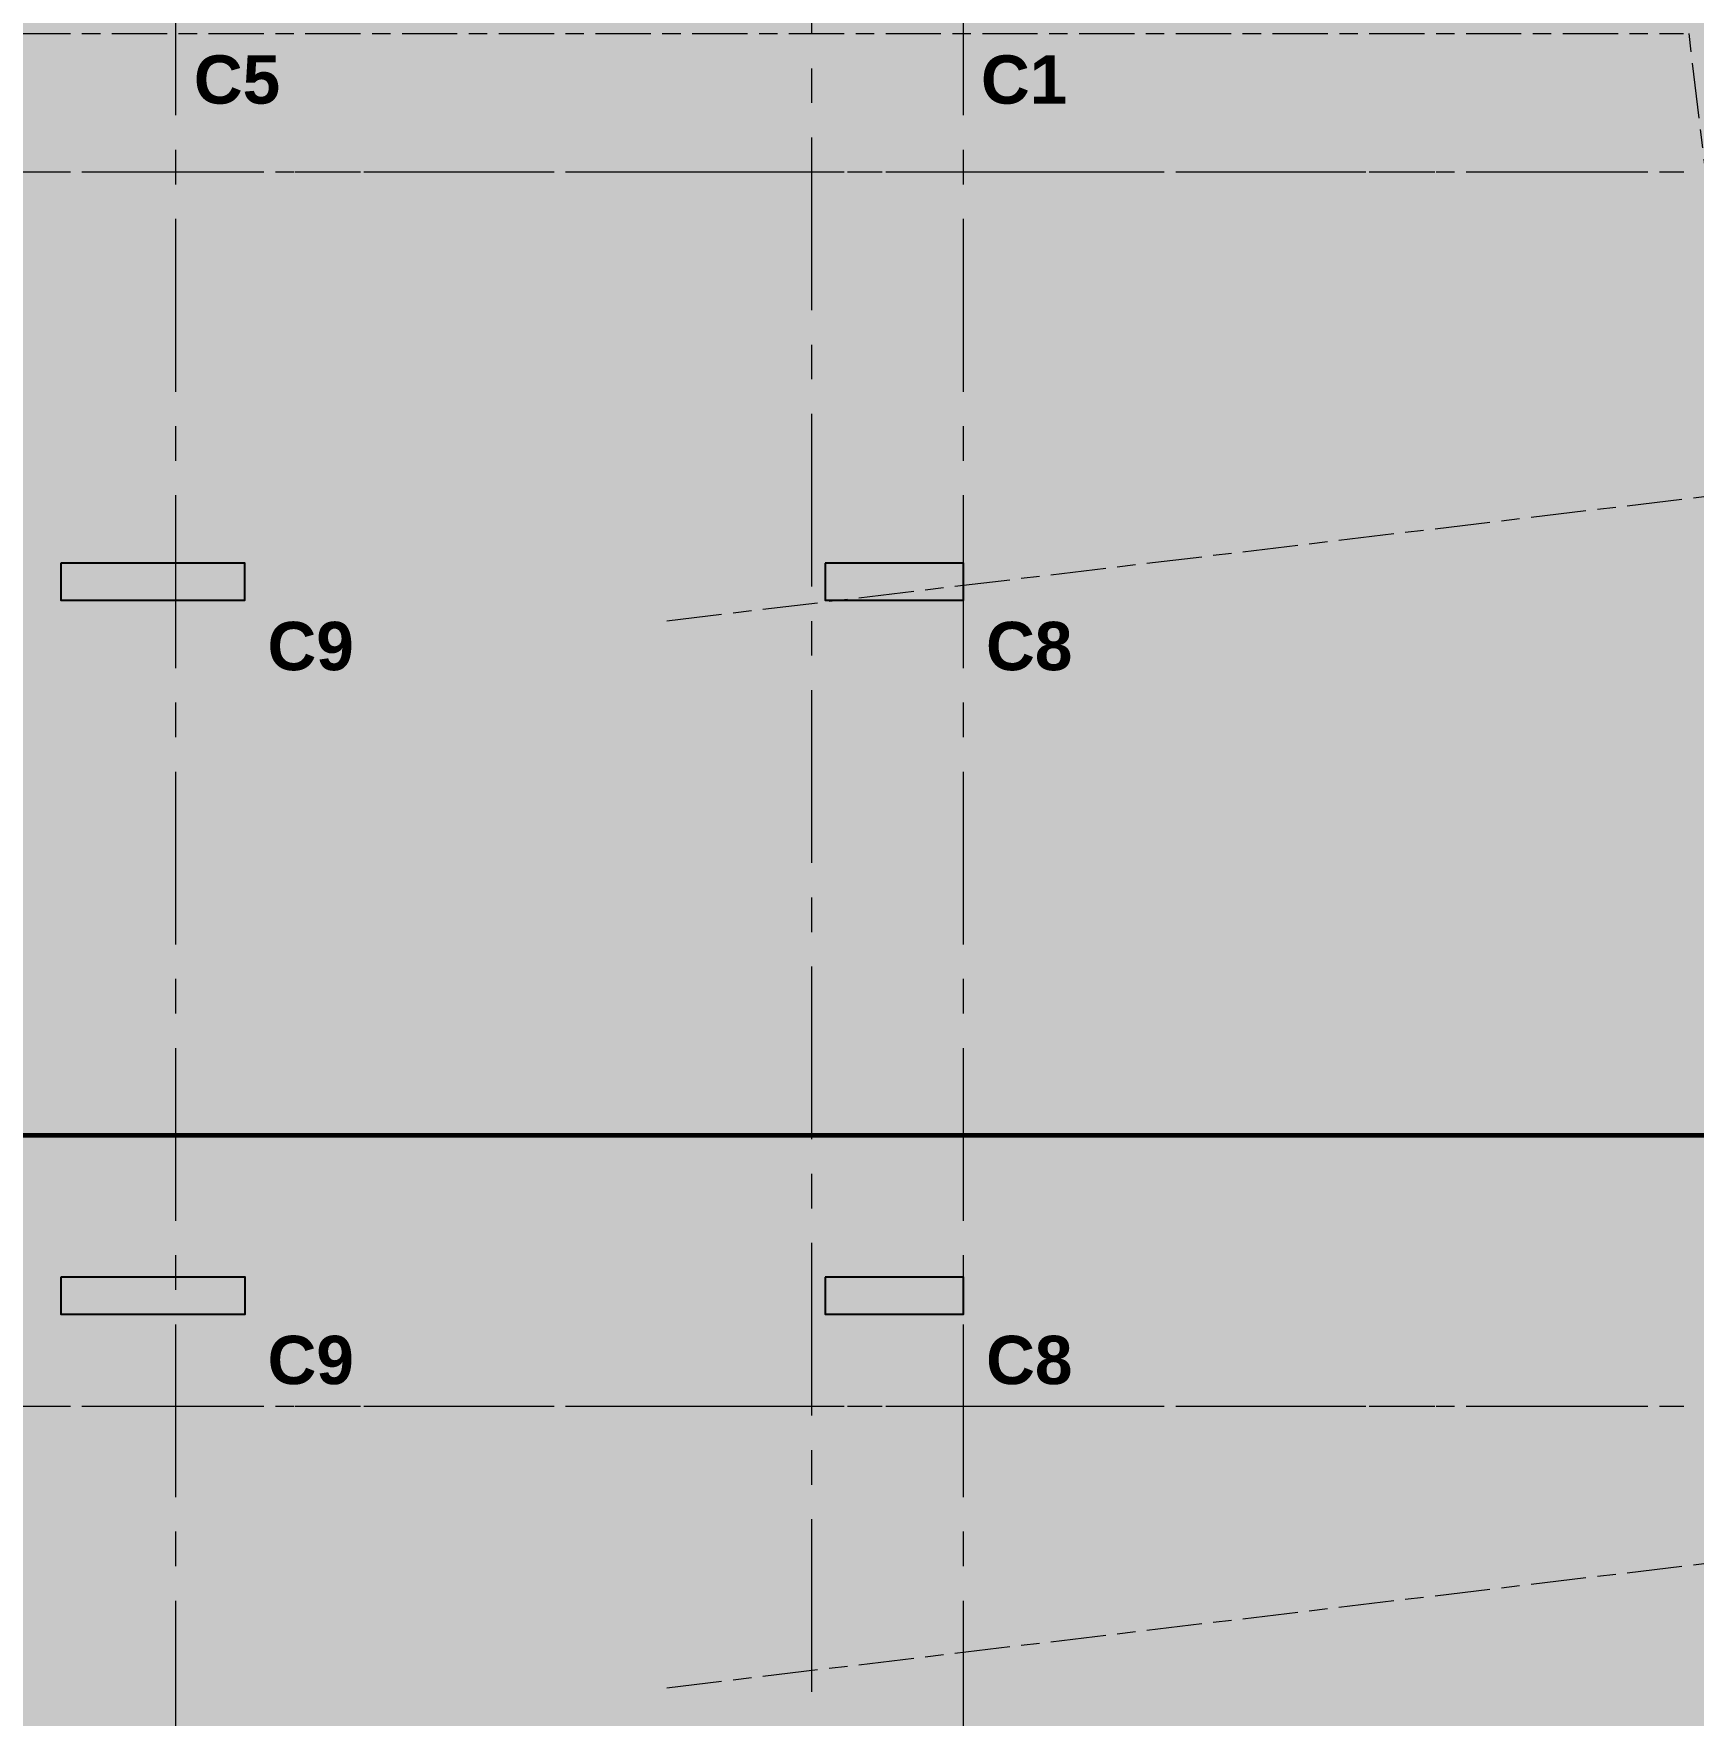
# Model space of a CAD drawing. Header units: millimetres. Extents: x -100356 to 314685, y 446 to 1273965.
# Drawn here: x 71650 to 89668, y 302804 to 321060 of the extents above; entities that cross this region are included whole.
import ezdxf

# ---------------------------------------------------------------- set-up
doc = ezdxf.new("R2010")
doc.units = ezdxf.units.MM
for name, pattern in [('20180221 BF$0$Core - tb$0$HIDDEN', [0.375, 0.25, -0.125]), ('CENTER', [2, 1.25, -0.25, 0.25, -0.25]), ('gf$0$CENTER2', [28.574999999999996, 19.05, -3.174999999999999, 3.174999999999999, -3.174999999999999]), ('gf$0$Kume - Grid Line', [10.5, 5.999999999999999, -1.25, 2, -1.25])]:
    doc.linetypes.add(name, pattern=pattern)
for name, color, linetype, lineweight in [('@ color hatch', 7, 'Continuous', 13), ('A.Concrete', 7, 'Continuous', 25), ('gf$0$A.Axis', 251, 'gf$0$CENTER2', 13), ('LC.HA', 250, 'Continuous', 9), ('LGI', 250, 'CENTER', 9), ('luoicot', 30, 'Continuous', 13), ('TEXT', 6, 'Continuous', 20), ('Text 35', 250, 'Continuous', 15), ('TXT', 1, 'Continuous', 25)]:
    doc.layers.add(name, color=color, linetype=linetype, lineweight=lineweight)
doc.layers.add('STR', color=7, linetype='Continuous')
doc.styles.add('ARIAL', font='Font - TrueType - Arial Bold.ttf')

# ---------------------------------------------------------------- blocks, each defined once
blk = doc.blocks.new('SECTION SYMBOL 2')
at = {"layer": 'TXT', "linetype": '20180221 BF$0$Core - tb$0$HIDDEN', "ltscale": 300, "const_width": 50, "elevation": -6.835362139881934e-05}
blk.add_lwpolyline([(76548.48422347303, -10458.68539390172), (-5470.140178640315, -10458.68539390172), (-5470.140178640315, -5227.792374822719), (-37733.1129112466, -5227.792393400334)], dxfattribs=at)
blk = doc.blocks.new('X-GRID')
at = {"layer": 'LGI', "ltscale": 1500}
for p, q in [((-49499.99921768473, 49486.83894699802), (-49499.99921768485, -7272.626217615738)), ((-40949.99921768473, 49486.838946998), (-40949.99921768496, -7272.626217615763)), ((-47849.99921768496, -7272.626217615734), (-47849.99921768485, 30849.96715951794)), ((5008.778208642208, 24500.00148243189), (-57318.59826279094, 24500.00148243203)), ((5008.778208642092, 11099.99999999999), (-57318.59826279094, 11100.00000000015))]:
    blk.add_line(p, q, dxfattribs=at)
blk = doc.blocks.new('A$C60262ED2')
at = {"layer": 'LC.HA'}
h = blk.add_hatch(color=256, dxfattribs=at)
h.dxf.hatch_style = 1
h.paths.add_polyline_path([(47108.77740253322, 36133.99729639734), (47108.77740253322, 35733.99729639734), (49108.77740253322, 35733.99729639734), (49108.77740253322, 36133.99729639734)])
h = blk.add_hatch(color=256, dxfattribs=at)
h.dxf.hatch_style = 1
h.paths.add_polyline_path([(55408.00860510196, 36133.99729639734), (55408.00860510196, 35733.99729639734), (56908.00860510196, 35733.99729639734), (56908.00860510196, 36133.99729639734)])
h = blk.add_hatch(color=256, dxfattribs=at)
h.dxf.hatch_style = 1
h.paths.add_polyline_path([(47109.54657104448, 28384.01041213423), (47109.54657104448, 27984.01041213423), (49109.54657104448, 27984.01041213423), (49109.54657104448, 28384.01041213423)])
h = blk.add_hatch(color=256, dxfattribs=at)
h.dxf.hatch_style = 1
h.paths.add_polyline_path([(55408.77777361323, 28384.01041213423), (55408.77777361323, 27984.01041213423), (56908.77777361323, 27984.01041213423), (56908.77777361323, 28384.01041213423)])
at = {"layer": 'STR', "ltscale": 1000, "elevation": 6.706806565628017e-05}
for points in [[(47108.77740253322, 36133.99729639734), (47108.77740253322, 35733.99729639734), (49108.77740253322, 35733.99729639734), (49108.77740253322, 36133.99729639734)], [(55408.00860510196, 36133.99729639734), (55408.00860510196, 35733.99729639734), (56908.00860510196, 35733.99729639734), (56908.00860510196, 36133.99729639734)], [(47109.54657104448, 28384.01041213423), (47109.54657104448, 27984.01041213423), (49109.54657104448, 27984.01041213423), (49109.54657104448, 28384.01041213423)], [(55408.77777361323, 28384.01041213423), (55408.77777361323, 27984.01041213423), (56908.77777361323, 27984.01041213423), (56908.77777361323, 28384.01041213423)]]:
    blk.add_lwpolyline(points, close=True, dxfattribs=at)
at = {"rotation": 180}
blk.add_blockref('X-GRID', (7408.778555928438, 51484.01189456624, 6.706806565628017e-05), dxfattribs=at)
at = {"layer": 'Text 35', "ltscale": 1000, "style": 'ARIAL'}
for s, p in [('C5', (48553.44963300723, 41123.53092409146, 6.706806565628017e-05)), ('C1', (57098.2544158636, 41123.52943416697, 6.706806565628017e-05)), ('C9', (49353.24952375493, 34973.51632592268, 6.706806565628017e-05)), ('C8', (57153.24989483494, 34973.51632592268, 6.706806565628017e-05)), ('C9', (49354.0186922662, 27223.52944165957, 6.706806565628017e-05)), ('C8', (57154.0190633462, 27223.52944165951, 6.706806565628017e-05))]:
    blk.add_text(s, height=525, dxfattribs=at).set_placement(p)
blk = doc.blocks.new('column')
at = {"layer": 'luoicot', "ltscale": 0.5}
blk.add_blockref('A$C60262ED2', (-47108.64113252342, -40383.94843114301, -6.68157683473537e-05), dxfattribs=at)

msp = doc.modelspace()

# ---------------------------------------------------------------- hatches: boundary and pattern name
at = {"layer": '@ color hatch', "ltscale": 0.5}
h = msp.add_hatch(color=252, dxfattribs=at)
h.dxf.hatch_style = 1
edge = h.paths.add_edge_path()
edge.add_line((29540.5526044903, 333315.2742440027), (29540.5526044903, 319459.8211146265))
edge.add_line((29540.5526044903, 319459.8211146265), (32244.41078350459, 319451.852883419))
edge.add_line((32244.41078350459, 319451.852883419), (32244.41078350459, 321359.8998896401))
edge.add_line((32244.41078350459, 321359.8998896401), (36088.59768389368, 321359.8998896401))
edge.add_line((36088.59768389368, 321359.8998896401), (36088.59768389374, 318024.9746633774))
edge.add_line((36088.59768389374, 318024.9746633774), (42425.53416149934, 318024.9746633634))
edge.add_line((42425.53416149934, 318024.9746633634), (42425.53416149934, 304294.3677366191))
edge.add_line((42425.53416149934, 304294.3677366191), (42643.49006301356, 304294.3662478938))
edge.add_line((42643.49006301356, 304294.3662478938), (42643.49006301356, 300559.8239353292))
edge.add_arc((53143.49006301356, 300559.8239353292), 10500, 180, 270)
edge.add_line((53143.49006301356, 290059.8239353292), (53143.49006301356, 289759.8239353292))
edge.add_line((53143.49006301356, 289759.8239353292), (66842.40454539028, 289759.8239353291))
edge.add_line((66842.40454539027, 289759.8239353291), (66842.40454539027, 285544.3992431538))
edge.add_line((66842.40454539027, 285544.3992431538), (85694.21955935487, 285544.3992431538))
edge.add_line((85694.21955935487, 285544.3992431538), (84229.99646045394, 297752.7873633832))
edge.add_line((84229.99646045394, 297752.7873633832), (145061.4335861959, 305048.6559499382))
edge.add_line((145061.4335861959, 305048.6559499382), (137701.5553287827, 330210.3098105175))
edge.add_line((137701.5553287827, 330210.3098105175), (117158.9743582669, 323594.1814105031))
edge.add_line((117158.9743582669, 323594.1814105031), (115263.8647528589, 329478.3541718738))
edge.add_line((115263.8647528589, 329478.3541718738), (84581.54753803786, 322108.3546439663))
edge.add_line((84581.54753803786, 322108.3546439663), (82991.03038167393, 333315.2742440027))
edge.add_line((82991.03038167393, 333315.2742440027), (79044.20953629723, 333315.2742440027))
edge.add_line((79044.20953629723, 333315.2742440027), (79044.20953629723, 329159.8214824233))
edge.add_line((79044.20953629723, 329159.8214824233), (72890.75379657971, 329159.8214824233))
edge.add_line((72890.75379657971, 329159.8214824233), (72890.75379657971, 333315.4041839177))
edge.add_line((72890.75379657971, 333315.4041839177), (29540.55260449029, 333315.2742440027))
h.paths.add_polyline_path([(106186.0541123042, 316249.57770609), (105230.0633398077, 324194.9962395471), (110701.6181965771, 325624.6011576039), (112252.6650029261, 324676.9162264326), (113166.7035163061, 317090.6476377829)], flags=16)
h.paths.add_polyline_path([(63470.57319279387, 303338.6471694393), (68944.22192761842, 303338.6510115539), (68944.20711207185, 308376.8765929391), (71340.55837724723, 308376.8727508245), (71340.55837724723, 319559.899757703), (66242.81909184535, 319559.8023027666), (66242.81909184529, 317159.834778076), (63472.87095520883, 317159.834778076), (63472.87096164189, 316959.8348289912)], flags=16)
h.paths.add_polyline_path([(126157.715847297, 319989.4120565785), (125778.4695168308, 323155.4613638572), (131668.5899575704, 325271.6358862165), (134228.4076188451, 325576.0441304568), (134501.1922760544, 323298.7790267239), (134773.9769332638, 321021.5139229911)], flags=16)

# ---------------------------------------------------------------- linework, layer by layer
at = {"layer": 'gf$0$A.Axis', "linetype": 'gf$0$Kume - Grid Line', "lineweight": 9, "ltscale": 100}
for p, q in [((93102.59647826657, 291994.7649279434, 6.540664934336058e-05), (88840.66261964272, 327574.5231398743, 6.540664934336058e-05)), ((78522.81042828706, 314686.2031562888, 6.670268346388721e-05), (145802.3136159121, 322745.3021225825, 6.670268346388721e-05)), ((26299.49823678383, 321059.7699675617, 6.540664934336058e-05), (89559.48215417487, 321059.7699675615, 6.540664934336058e-05)), ((26299.49823678383, 319559.7699675617, 6.540664934336058e-05), (89559.48215417487, 319559.7699675615, 6.540664934336058e-05)), ((78522.81042828706, 303103.9929542944, 6.670268346388721e-05), (147170.0674828394, 311326.9287988772, 6.670268346388721e-05)), ((26299.49823678371, 306159.7684851298, 6.540664934336058e-05), (89559.48215417487, 306159.7684851296, 6.540664934336058e-05))]:
    msp.add_line(p, q, dxfattribs=at)

# ---------------------------------------------------------------- block references
at = {"layer": 'A.Concrete'}
msp.add_blockref('column', (71944.26483913352, 319559.8349374916, 6.813587166577268e-05), dxfattribs=at)
at = {"layer": 'TEXT'}
msp.add_blockref('SECTION SYMBOL 2', (68934.81722551076, 319559.7698891662, 6.838816897469915e-05), dxfattribs=at)

doc.saveas('drawing.dxf')
